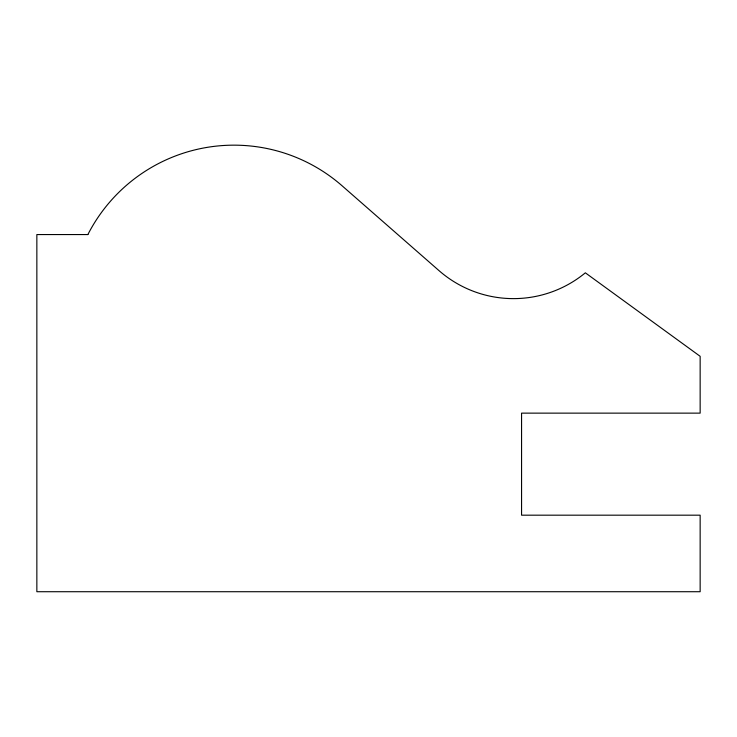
<?xml version="1.0" encoding="UTF-8"?>
<svg xmlns="http://www.w3.org/2000/svg" width="737" height="737" viewBox="0 0 737 737"><rect width="100%" height="100%" fill="white"/><g stroke="black" fill="none" stroke-linecap="round" stroke-linejoin="round"><path stroke-width="1.11" d="M87.869 234.559L36.85 234.559L36.85 591.719L700.15 591.719L700.15 515.181L521.566 515.181L521.566 413.135L700.15 413.135L700.15 356.312L585.344 272.819A113.01 113.01 0 0 1 439.04 270.654L342.088 185.788A164.121 164.121 0 0 0 87.869 234.559"/></g></svg>
